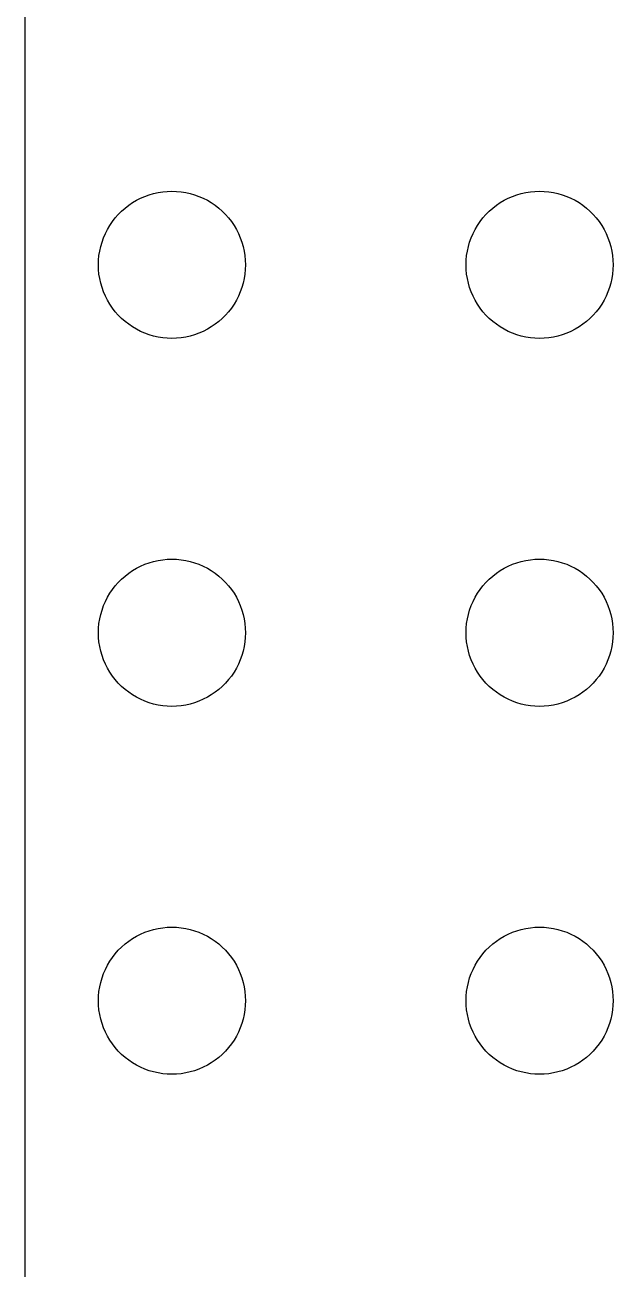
# Model space of a CAD drawing. Header units: metres. Extents: x -111 to 111, y -111 to 111.
# Drawn here: x -111 to -87, y -55.9 to -5.2 of the extents above; entities that cross this region are included whole.
import ezdxf

# ---------------------------------------------------------------- set-up
doc = ezdxf.new("R2010")
doc.units = ezdxf.units.M

msp = doc.modelspace()

# ---------------------------------------------------------------- linework, layer by layer
for p, q in [((-111, 106), (-111, -106)), ((-106.104, -12.2107), (-105.927, -12.1468)), ((-105.927, -12.1468), (-105.746, -12.0942)), ((-105.746, -12.0942), (-105.562, -12.0531)), ((-105.562, -12.0531), (-105.376, -12.0237)), ((-105.376, -12.0237), (-105.188, -12.0059)), ((-105.188, -12.0059), (-105, -12)), ((-105, -12), (-104.812, -12.0059)), ((-104.812, -12.0059), (-104.624, -12.0237)), ((-104.624, -12.0237), (-104.438, -12.0531)), ((-104.438, -12.0531), (-104.254, -12.0942)), ((-104.254, -12.0942), (-104.073, -12.1468)), ((-104.073, -12.1468), (-103.896, -12.2107)), ((-91.1044, -12.2107), (-90.927, -12.1468)), ((-90.927, -12.1468), (-90.7461, -12.0942)), ((-90.7461, -12.0942), (-90.5621, -12.0531)), ((-90.5621, -12.0531), (-90.376, -12.0237)), ((-90.376, -12.0237), (-90.1884, -12.0059)), ((-90.1884, -12.0059), (-90, -12)), ((-90, -12), (-89.8116, -12.0059)), ((-89.8116, -12.0059), (-89.624, -12.0237)), ((-89.624, -12.0237), (-89.4379, -12.0531)), ((-89.4379, -12.0531), (-89.2539, -12.0942)), ((-89.2539, -12.0942), (-89.073, -12.1468)), ((-89.073, -12.1468), (-88.8956, -12.2107)), ((-106.912, -12.6884), (-106.763, -12.5729)), ((-106.763, -12.5729), (-106.607, -12.467)), ((-106.607, -12.467), (-106.445, -12.3711)), ((-106.445, -12.3711), (-106.277, -12.2855)), ((-106.277, -12.2855), (-106.104, -12.2107)), ((-103.896, -12.2107), (-103.723, -12.2855)), ((-103.723, -12.2855), (-103.555, -12.3711)), ((-103.555, -12.3711), (-103.393, -12.467)), ((-103.393, -12.467), (-103.237, -12.5729)), ((-103.237, -12.5729), (-103.088, -12.6884)), ((-91.9123, -12.6884), (-91.7634, -12.5729)), ((-91.7634, -12.5729), (-91.6075, -12.467)), ((-91.6075, -12.467), (-91.4453, -12.3711)), ((-91.4453, -12.3711), (-91.2773, -12.2855)), ((-91.2773, -12.2855), (-91.1044, -12.2107)), ((-88.8956, -12.2107), (-88.7227, -12.2855)), ((-88.7227, -12.2855), (-88.5547, -12.3711)), ((-88.5547, -12.3711), (-88.3925, -12.467)), ((-88.3925, -12.467), (-88.2366, -12.5729)), ((-88.2366, -12.5729), (-88.0877, -12.6884)), ((-107.427, -13.2366), (-107.312, -13.0877)), ((-107.312, -13.0877), (-107.187, -12.9464)), ((-107.187, -12.9464), (-107.054, -12.8131)), ((-107.054, -12.8131), (-106.912, -12.6884)), ((-103.088, -12.6884), (-102.946, -12.8131)), ((-102.946, -12.8131), (-102.813, -12.9464)), ((-102.813, -12.9464), (-102.688, -13.0877)), ((-102.688, -13.0877), (-102.573, -13.2366)), ((-92.427, -13.2366), (-92.3115, -13.0877)), ((-92.3115, -13.0877), (-92.1869, -12.9464)), ((-92.1869, -12.9464), (-92.0536, -12.8131)), ((-92.0536, -12.8131), (-91.9123, -12.6884)), ((-88.0877, -12.6884), (-87.9464, -12.8131)), ((-87.9464, -12.8131), (-87.8131, -12.9464)), ((-87.8131, -12.9464), (-87.6885, -13.0877)), ((-87.6885, -13.0877), (-87.573, -13.2366)), ((-107.714, -13.7227), (-107.629, -13.5547)), ((-107.629, -13.5547), (-107.533, -13.3925)), ((-107.533, -13.3925), (-107.427, -13.2366)), ((-102.573, -13.2366), (-102.467, -13.3925)), ((-102.467, -13.3925), (-102.371, -13.5547)), ((-102.371, -13.5547), (-102.286, -13.7227)), ((-92.7145, -13.7227), (-92.6289, -13.5547)), ((-92.6289, -13.5547), (-92.533, -13.3925)), ((-92.533, -13.3925), (-92.427, -13.2366)), ((-87.573, -13.2366), (-87.467, -13.3925)), ((-87.467, -13.3925), (-87.3711, -13.5547)), ((-87.3711, -13.5547), (-87.2855, -13.7227)), ((-107.906, -14.2539), (-107.853, -14.0729)), ((-107.853, -14.0729), (-107.789, -13.8956)), ((-107.789, -13.8956), (-107.714, -13.7227)), ((-102.286, -13.7227), (-102.211, -13.8956)), ((-102.211, -13.8956), (-102.147, -14.0729)), ((-102.147, -14.0729), (-102.094, -14.2539)), ((-92.9057, -14.2539), (-92.8532, -14.0729)), ((-92.8532, -14.0729), (-92.7893, -13.8956)), ((-92.7893, -13.8956), (-92.7145, -13.7227)), ((-87.2855, -13.7227), (-87.2107, -13.8956)), ((-87.2107, -13.8956), (-87.1468, -14.0729)), ((-87.1468, -14.0729), (-87.0943, -14.2539)), ((-107.994, -14.8116), (-107.976, -14.624)), ((-107.976, -14.624), (-107.947, -14.4379)), ((-107.947, -14.4379), (-107.906, -14.2539)), ((-102.094, -14.2539), (-102.053, -14.4379)), ((-102.053, -14.4379), (-102.024, -14.624)), ((-102.024, -14.624), (-102.006, -14.8116)), ((-92.9941, -14.8116), (-92.9763, -14.624)), ((-92.9763, -14.624), (-92.9469, -14.4379)), ((-92.9469, -14.4379), (-92.9057, -14.2539)), ((-87.0943, -14.2539), (-87.0531, -14.4379)), ((-87.0531, -14.4379), (-87.0237, -14.624)), ((-87.0237, -14.624), (-87.0059, -14.8116)), ((-108, -15), (-107.994, -14.8116)), ((-107.994, -15.1884), (-108, -15)), ((-107.976, -15.376), (-107.994, -15.1884)), ((-102.006, -15.1884), (-102.024, -15.376)), ((-102.006, -14.8116), (-102, -15)), ((-102, -15), (-102.006, -15.1884)), ((-93, -15), (-92.9941, -14.8116)), ((-92.9941, -15.1884), (-93, -15)), ((-92.9763, -15.376), (-92.9941, -15.1884)), ((-87.0059, -15.1884), (-87.0237, -15.376)), ((-87.0059, -14.8116), (-87, -15)), ((-87, -15), (-87.0059, -15.1884)), ((-107.947, -15.5621), (-107.976, -15.376)), ((-107.906, -15.7461), (-107.947, -15.5621)), ((-102.053, -15.5621), (-102.094, -15.7461)), ((-102.024, -15.376), (-102.053, -15.5621)), ((-92.9469, -15.5621), (-92.9763, -15.376)), ((-92.9057, -15.7461), (-92.9469, -15.5621)), ((-87.0531, -15.5621), (-87.0943, -15.7461)), ((-87.0237, -15.376), (-87.0531, -15.5621)), ((-107.853, -15.927), (-107.906, -15.7461)), ((-107.789, -16.1044), (-107.853, -15.927)), ((-107.714, -16.2773), (-107.789, -16.1044)), ((-102.211, -16.1044), (-102.286, -16.2773)), ((-102.147, -15.927), (-102.211, -16.1044)), ((-102.094, -15.7461), (-102.147, -15.927)), ((-92.8532, -15.927), (-92.9057, -15.7461)), ((-92.7893, -16.1044), (-92.8532, -15.927)), ((-92.7145, -16.2773), (-92.7893, -16.1044)), ((-87.2107, -16.1044), (-87.2855, -16.2773)), ((-87.1468, -15.927), (-87.2107, -16.1044)), ((-87.0943, -15.7461), (-87.1468, -15.927)), ((-107.629, -16.4453), (-107.714, -16.2773)), ((-107.533, -16.6075), (-107.629, -16.4453)), ((-107.427, -16.7634), (-107.533, -16.6075)), ((-102.467, -16.6075), (-102.573, -16.7634)), ((-102.371, -16.4453), (-102.467, -16.6075)), ((-102.286, -16.2773), (-102.371, -16.4453)), ((-92.6289, -16.4453), (-92.7145, -16.2773)), ((-92.533, -16.6075), (-92.6289, -16.4453)), ((-92.427, -16.7634), (-92.533, -16.6075)), ((-87.467, -16.6075), (-87.573, -16.7634)), ((-87.3711, -16.4453), (-87.467, -16.6075)), ((-87.2855, -16.2773), (-87.3711, -16.4453)), ((-107.312, -16.9123), (-107.427, -16.7634)), ((-107.187, -17.0536), (-107.312, -16.9123)), ((-107.054, -17.1869), (-107.187, -17.0536)), ((-106.912, -17.3115), (-107.054, -17.1869)), ((-102.946, -17.1869), (-103.088, -17.3115)), ((-102.813, -17.0536), (-102.946, -17.1869)), ((-102.688, -16.9123), (-102.813, -17.0536)), ((-102.573, -16.7634), (-102.688, -16.9123)), ((-92.3115, -16.9123), (-92.427, -16.7634)), ((-92.1869, -17.0536), (-92.3115, -16.9123)), ((-92.0536, -17.1869), (-92.1869, -17.0536)), ((-91.9123, -17.3115), (-92.0536, -17.1869)), ((-87.9464, -17.1869), (-88.0877, -17.3115)), ((-87.8131, -17.0536), (-87.9464, -17.1869)), ((-87.6885, -16.9123), (-87.8131, -17.0536)), ((-87.573, -16.7634), (-87.6885, -16.9123)), ((-106.763, -17.427), (-106.912, -17.3115)), ((-106.607, -17.533), (-106.763, -17.427)), ((-106.445, -17.6289), (-106.607, -17.533)), ((-106.277, -17.7145), (-106.445, -17.6289)), ((-106.104, -17.7893), (-106.277, -17.7145)), ((-103.723, -17.7145), (-103.896, -17.7893)), ((-103.555, -17.6289), (-103.723, -17.7145)), ((-103.393, -17.533), (-103.555, -17.6289)), ((-103.237, -17.427), (-103.393, -17.533)), ((-103.088, -17.3115), (-103.237, -17.427)), ((-91.7634, -17.427), (-91.9123, -17.3115)), ((-91.6075, -17.533), (-91.7634, -17.427)), ((-91.4453, -17.6289), (-91.6075, -17.533)), ((-91.2773, -17.7145), (-91.4453, -17.6289)), ((-91.1044, -17.7893), (-91.2773, -17.7145)), ((-88.7227, -17.7145), (-88.8956, -17.7893)), ((-88.5547, -17.6289), (-88.7227, -17.7145)), ((-88.3925, -17.533), (-88.5547, -17.6289)), ((-88.2366, -17.427), (-88.3925, -17.533)), ((-88.0877, -17.3115), (-88.2366, -17.427)), ((-105.927, -17.8532), (-106.104, -17.7893)), ((-105.746, -17.9057), (-105.927, -17.8532)), ((-105.562, -17.9469), (-105.746, -17.9057)), ((-105.376, -17.9763), (-105.562, -17.9469)), ((-105.188, -17.9941), (-105.376, -17.9763)), ((-105, -18), (-105.188, -17.9941)), ((-104.812, -17.9941), (-105, -18)), ((-104.624, -17.9763), (-104.812, -17.9941)), ((-104.438, -17.9469), (-104.624, -17.9763)), ((-104.254, -17.9057), (-104.438, -17.9469)), ((-104.073, -17.8532), (-104.254, -17.9057)), ((-103.896, -17.7893), (-104.073, -17.8532)), ((-90.927, -17.8532), (-91.1044, -17.7893)), ((-90.7461, -17.9057), (-90.927, -17.8532)), ((-90.5621, -17.9469), (-90.7461, -17.9057)), ((-90.376, -17.9763), (-90.5621, -17.9469)), ((-90.1884, -17.9941), (-90.376, -17.9763)), ((-90, -18), (-90.1884, -17.9941)), ((-89.8116, -17.9941), (-90, -18)), ((-89.624, -17.9763), (-89.8116, -17.9941)), ((-89.4379, -17.9469), (-89.624, -17.9763)), ((-89.2539, -17.9057), (-89.4379, -17.9469)), ((-89.073, -17.8532), (-89.2539, -17.9057)), ((-88.8956, -17.7893), (-89.073, -17.8532)), ((-106.607, -27.467), (-106.445, -27.3711)), ((-106.445, -27.3711), (-106.277, -27.2855)), ((-106.277, -27.2855), (-106.104, -27.2107)), ((-106.104, -27.2107), (-105.927, -27.1468)), ((-105.927, -27.1468), (-105.746, -27.0942)), ((-105.746, -27.0942), (-105.562, -27.0531)), ((-105.562, -27.0531), (-105.376, -27.0237)), ((-105.376, -27.0237), (-105.188, -27.0059)), ((-105.188, -27.0059), (-105, -27)), ((-105, -27), (-104.812, -27.0059)), ((-104.812, -27.0059), (-104.624, -27.0237)), ((-104.624, -27.0237), (-104.438, -27.0531)), ((-104.438, -27.0531), (-104.254, -27.0942)), ((-104.254, -27.0942), (-104.073, -27.1468)), ((-104.073, -27.1468), (-103.896, -27.2107)), ((-103.896, -27.2107), (-103.723, -27.2855)), ((-103.723, -27.2855), (-103.555, -27.3711)), ((-103.555, -27.3711), (-103.393, -27.467)), ((-91.6075, -27.467), (-91.4453, -27.3711)), ((-91.4453, -27.3711), (-91.2773, -27.2855)), ((-91.2773, -27.2855), (-91.1044, -27.2107)), ((-91.1044, -27.2107), (-90.927, -27.1468)), ((-90.927, -27.1468), (-90.7461, -27.0942)), ((-90.7461, -27.0942), (-90.5621, -27.0531)), ((-90.5621, -27.0531), (-90.376, -27.0237)), ((-90.376, -27.0237), (-90.1884, -27.0059)), ((-90.1884, -27.0059), (-90, -27)), ((-90, -27), (-89.8116, -27.0059)), ((-89.8116, -27.0059), (-89.624, -27.0237)), ((-89.624, -27.0237), (-89.4379, -27.0531)), ((-89.4379, -27.0531), (-89.2539, -27.0942)), ((-89.2539, -27.0942), (-89.073, -27.1468)), ((-89.073, -27.1468), (-88.8956, -27.2107)), ((-88.8956, -27.2107), (-88.7227, -27.2855)), ((-88.7227, -27.2855), (-88.5547, -27.3711)), ((-88.5547, -27.3711), (-88.3925, -27.467)), ((-107.187, -27.9464), (-107.054, -27.8131)), ((-107.054, -27.8131), (-106.912, -27.6884)), ((-106.912, -27.6884), (-106.763, -27.5729)), ((-106.763, -27.5729), (-106.607, -27.467)), ((-103.393, -27.467), (-103.237, -27.5729)), ((-103.237, -27.5729), (-103.088, -27.6884)), ((-103.088, -27.6884), (-102.946, -27.8131)), ((-102.946, -27.8131), (-102.813, -27.9464)), ((-92.1869, -27.9464), (-92.0536, -27.8131)), ((-92.0536, -27.8131), (-91.9123, -27.6884)), ((-91.9123, -27.6884), (-91.7634, -27.5729)), ((-91.7634, -27.5729), (-91.6075, -27.467)), ((-88.3925, -27.467), (-88.2366, -27.5729)), ((-88.2366, -27.5729), (-88.0877, -27.6884)), ((-88.0877, -27.6884), (-87.9464, -27.8131)), ((-87.9464, -27.8131), (-87.8131, -27.9464)), ((-107.629, -28.5547), (-107.533, -28.3925)), ((-107.533, -28.3925), (-107.427, -28.2366)), ((-107.427, -28.2366), (-107.312, -28.0877)), ((-107.312, -28.0877), (-107.187, -27.9464)), ((-102.813, -27.9464), (-102.688, -28.0877)), ((-102.688, -28.0877), (-102.573, -28.2366)), ((-102.573, -28.2366), (-102.467, -28.3925)), ((-102.467, -28.3925), (-102.371, -28.5547)), ((-92.6289, -28.5547), (-92.533, -28.3925)), ((-92.533, -28.3925), (-92.427, -28.2366)), ((-92.427, -28.2366), (-92.3115, -28.0877)), ((-92.3115, -28.0877), (-92.1869, -27.9464)), ((-87.8131, -27.9464), (-87.6885, -28.0877)), ((-87.6885, -28.0877), (-87.573, -28.2366)), ((-87.573, -28.2366), (-87.467, -28.3925)), ((-87.467, -28.3925), (-87.3711, -28.5547)), ((-107.853, -29.0729), (-107.789, -28.8956)), ((-107.789, -28.8956), (-107.714, -28.7227)), ((-107.714, -28.7227), (-107.629, -28.5547)), ((-102.371, -28.5547), (-102.286, -28.7227)), ((-102.286, -28.7227), (-102.211, -28.8956)), ((-102.211, -28.8956), (-102.147, -29.0729)), ((-92.8532, -29.0729), (-92.7893, -28.8956)), ((-92.7893, -28.8956), (-92.7145, -28.7227)), ((-92.7145, -28.7227), (-92.6289, -28.5547)), ((-87.3711, -28.5547), (-87.2855, -28.7227)), ((-87.2855, -28.7227), (-87.2107, -28.8956)), ((-87.2107, -28.8956), (-87.1468, -29.0729)), ((-107.947, -29.4379), (-107.906, -29.2539)), ((-107.906, -29.2539), (-107.853, -29.0729)), ((-102.147, -29.0729), (-102.094, -29.2539)), ((-102.094, -29.2539), (-102.053, -29.4379)), ((-92.9469, -29.4379), (-92.9057, -29.2539)), ((-92.9057, -29.2539), (-92.8532, -29.0729)), ((-87.1468, -29.0729), (-87.0943, -29.2539)), ((-87.0943, -29.2539), (-87.0531, -29.4379)), ((-108, -30), (-107.994, -29.8116)), ((-107.994, -29.8116), (-107.976, -29.624)), ((-107.976, -29.624), (-107.947, -29.4379)), ((-102.053, -29.4379), (-102.024, -29.624)), ((-102.024, -29.624), (-102.006, -29.8116)), ((-102.006, -29.8116), (-102, -30)), ((-93, -30), (-92.9941, -29.8116)), ((-92.9941, -29.8116), (-92.9763, -29.624)), ((-92.9763, -29.624), (-92.9469, -29.4379)), ((-87.0531, -29.4379), (-87.0237, -29.624)), ((-87.0237, -29.624), (-87.0059, -29.8116)), ((-87.0059, -29.8116), (-87, -30)), ((-107.994, -30.1884), (-108, -30)), ((-107.976, -30.376), (-107.994, -30.1884)), ((-107.947, -30.5621), (-107.976, -30.376)), ((-102.024, -30.376), (-102.053, -30.5621)), ((-102.006, -30.1884), (-102.024, -30.376)), ((-102, -30), (-102.006, -30.1884)), ((-92.9941, -30.1884), (-93, -30)), ((-92.9763, -30.376), (-92.9941, -30.1884)), ((-92.9469, -30.5621), (-92.9763, -30.376)), ((-87.0237, -30.376), (-87.0531, -30.5621)), ((-87.0059, -30.1884), (-87.0237, -30.376)), ((-87, -30), (-87.0059, -30.1884)), ((-107.906, -30.7461), (-107.947, -30.5621)), ((-107.853, -30.927), (-107.906, -30.7461)), ((-107.789, -31.1044), (-107.853, -30.927)), ((-102.147, -30.927), (-102.211, -31.1044)), ((-102.094, -30.7461), (-102.147, -30.927)), ((-102.053, -30.5621), (-102.094, -30.7461)), ((-92.9057, -30.7461), (-92.9469, -30.5621)), ((-92.8532, -30.927), (-92.9057, -30.7461)), ((-92.7893, -31.1044), (-92.8532, -30.927)), ((-87.1468, -30.927), (-87.2107, -31.1044)), ((-87.0943, -30.7461), (-87.1468, -30.927)), ((-87.0531, -30.5621), (-87.0943, -30.7461)), ((-107.714, -31.2773), (-107.789, -31.1044)), ((-107.629, -31.4453), (-107.714, -31.2773)), ((-107.533, -31.6075), (-107.629, -31.4453)), ((-102.371, -31.4453), (-102.467, -31.6075)), ((-102.286, -31.2773), (-102.371, -31.4453)), ((-102.211, -31.1044), (-102.286, -31.2773)), ((-92.7145, -31.2773), (-92.7893, -31.1044)), ((-92.6289, -31.4453), (-92.7145, -31.2773)), ((-92.533, -31.6075), (-92.6289, -31.4453)), ((-87.3711, -31.4453), (-87.467, -31.6075)), ((-87.2855, -31.2773), (-87.3711, -31.4453)), ((-87.2107, -31.1044), (-87.2855, -31.2773)), ((-107.427, -31.7634), (-107.533, -31.6075)), ((-107.312, -31.9123), (-107.427, -31.7634)), ((-107.187, -32.0536), (-107.312, -31.9123)), ((-102.688, -31.9123), (-102.813, -32.0536)), ((-102.573, -31.7634), (-102.688, -31.9123)), ((-102.467, -31.6075), (-102.573, -31.7634)), ((-92.427, -31.7634), (-92.533, -31.6075)), ((-92.3115, -31.9123), (-92.427, -31.7634)), ((-92.1869, -32.0536), (-92.3115, -31.9123)), ((-87.6885, -31.9123), (-87.8131, -32.0536)), ((-87.573, -31.7634), (-87.6885, -31.9123)), ((-87.467, -31.6075), (-87.573, -31.7634)), ((-107.054, -32.1869), (-107.187, -32.0536)), ((-106.912, -32.3115), (-107.054, -32.1869)), ((-106.763, -32.427), (-106.912, -32.3115)), ((-106.607, -32.533), (-106.763, -32.427)), ((-103.237, -32.427), (-103.393, -32.533)), ((-103.088, -32.3115), (-103.237, -32.427)), ((-102.946, -32.1869), (-103.088, -32.3115)), ((-102.813, -32.0536), (-102.946, -32.1869)), ((-92.0536, -32.1869), (-92.1869, -32.0536)), ((-91.9123, -32.3115), (-92.0536, -32.1869)), ((-91.7634, -32.427), (-91.9123, -32.3115)), ((-91.6075, -32.533), (-91.7634, -32.427)), ((-88.2366, -32.427), (-88.3925, -32.533)), ((-88.0877, -32.3115), (-88.2366, -32.427)), ((-87.9464, -32.1869), (-88.0877, -32.3115)), ((-87.8131, -32.0536), (-87.9464, -32.1869)), ((-106.445, -32.6289), (-106.607, -32.533)), ((-106.277, -32.7145), (-106.445, -32.6289)), ((-106.104, -32.7893), (-106.277, -32.7145)), ((-105.927, -32.8532), (-106.104, -32.7893)), ((-105.746, -32.9057), (-105.927, -32.8532)), ((-105.562, -32.9469), (-105.746, -32.9057)), ((-105.376, -32.9763), (-105.562, -32.9469)), ((-104.438, -32.9469), (-104.624, -32.9763)), ((-104.254, -32.9057), (-104.438, -32.9469)), ((-104.073, -32.8532), (-104.254, -32.9057)), ((-103.896, -32.7893), (-104.073, -32.8532)), ((-103.723, -32.7145), (-103.896, -32.7893)), ((-103.555, -32.6289), (-103.723, -32.7145)), ((-103.393, -32.533), (-103.555, -32.6289)), ((-91.4453, -32.6289), (-91.6075, -32.533)), ((-91.2773, -32.7145), (-91.4453, -32.6289)), ((-91.1044, -32.7893), (-91.2773, -32.7145)), ((-90.927, -32.8532), (-91.1044, -32.7893)), ((-90.7461, -32.9057), (-90.927, -32.8532)), ((-90.5621, -32.9469), (-90.7461, -32.9057)), ((-90.376, -32.9763), (-90.5621, -32.9469)), ((-89.4379, -32.9469), (-89.624, -32.9763)), ((-89.2539, -32.9057), (-89.4379, -32.9469)), ((-89.073, -32.8532), (-89.2539, -32.9057)), ((-88.8956, -32.7893), (-89.073, -32.8532)), ((-88.7227, -32.7145), (-88.8956, -32.7893)), ((-88.5547, -32.6289), (-88.7227, -32.7145)), ((-88.3925, -32.533), (-88.5547, -32.6289)), ((-105.188, -32.9941), (-105.376, -32.9763)), ((-105, -33), (-105.188, -32.9941)), ((-104.812, -32.9941), (-105, -33)), ((-104.624, -32.9763), (-104.812, -32.9941)), ((-90.1884, -32.9941), (-90.376, -32.9763)), ((-90, -33), (-90.1884, -32.9941)), ((-89.8116, -32.9941), (-90, -33)), ((-89.624, -32.9763), (-89.8116, -32.9941)), ((-105.927, -42.1468), (-105.746, -42.0942)), ((-105.746, -42.0942), (-105.562, -42.0531)), ((-105.562, -42.0531), (-105.376, -42.0237)), ((-105.376, -42.0237), (-105.188, -42.0059)), ((-105.188, -42.0059), (-105, -42)), ((-105, -42), (-104.812, -42.0059)), ((-104.812, -42.0059), (-104.624, -42.0237)), ((-104.624, -42.0237), (-104.438, -42.0531)), ((-104.438, -42.0531), (-104.254, -42.0942)), ((-104.254, -42.0942), (-104.073, -42.1468)), ((-90.927, -42.1468), (-90.7461, -42.0942)), ((-90.7461, -42.0942), (-90.5621, -42.0531)), ((-90.5621, -42.0531), (-90.376, -42.0237)), ((-90.376, -42.0237), (-90.1884, -42.0059)), ((-90.1884, -42.0059), (-90, -42)), ((-90, -42), (-89.8116, -42.0059)), ((-89.8116, -42.0059), (-89.624, -42.0237)), ((-89.624, -42.0237), (-89.4379, -42.0531)), ((-89.4379, -42.0531), (-89.2539, -42.0942)), ((-89.2539, -42.0942), (-89.073, -42.1468)), ((-106.912, -42.6885), (-106.763, -42.5729)), ((-106.763, -42.5729), (-106.607, -42.467)), ((-106.607, -42.467), (-106.445, -42.3711)), ((-106.445, -42.3711), (-106.277, -42.2855)), ((-106.277, -42.2855), (-106.104, -42.2107)), ((-106.104, -42.2107), (-105.927, -42.1468)), ((-104.073, -42.1468), (-103.896, -42.2107)), ((-103.896, -42.2107), (-103.723, -42.2855)), ((-103.723, -42.2855), (-103.555, -42.3711)), ((-103.555, -42.3711), (-103.393, -42.467)), ((-103.393, -42.467), (-103.237, -42.5729)), ((-103.237, -42.5729), (-103.088, -42.6885)), ((-91.9123, -42.6885), (-91.7634, -42.5729)), ((-91.7634, -42.5729), (-91.6075, -42.467)), ((-91.6075, -42.467), (-91.4453, -42.3711)), ((-91.4453, -42.3711), (-91.2773, -42.2855)), ((-91.2773, -42.2855), (-91.1044, -42.2107)), ((-91.1044, -42.2107), (-90.927, -42.1468)), ((-89.073, -42.1468), (-88.8956, -42.2107)), ((-88.8956, -42.2107), (-88.7227, -42.2855)), ((-88.7227, -42.2855), (-88.5547, -42.3711)), ((-88.5547, -42.3711), (-88.3925, -42.467)), ((-88.3925, -42.467), (-88.2366, -42.5729)), ((-88.2366, -42.5729), (-88.0877, -42.6885)), ((-107.427, -43.2366), (-107.312, -43.0877)), ((-107.312, -43.0877), (-107.187, -42.9464)), ((-107.187, -42.9464), (-107.054, -42.8131)), ((-107.054, -42.8131), (-106.912, -42.6885)), ((-103.088, -42.6885), (-102.946, -42.8131)), ((-102.946, -42.8131), (-102.813, -42.9464)), ((-102.813, -42.9464), (-102.688, -43.0877)), ((-102.688, -43.0877), (-102.573, -43.2366)), ((-92.427, -43.2366), (-92.3115, -43.0877)), ((-92.3115, -43.0877), (-92.1869, -42.9464)), ((-92.1869, -42.9464), (-92.0536, -42.8131)), ((-92.0536, -42.8131), (-91.9123, -42.6885)), ((-88.0877, -42.6885), (-87.9464, -42.8131)), ((-87.9464, -42.8131), (-87.8131, -42.9464)), ((-87.8131, -42.9464), (-87.6885, -43.0877)), ((-87.6885, -43.0877), (-87.573, -43.2366)), ((-107.714, -43.7227), (-107.629, -43.5547)), ((-107.629, -43.5547), (-107.533, -43.3925)), ((-107.533, -43.3925), (-107.427, -43.2366)), ((-102.573, -43.2366), (-102.467, -43.3925)), ((-102.467, -43.3925), (-102.371, -43.5547)), ((-102.371, -43.5547), (-102.286, -43.7227)), ((-92.7145, -43.7227), (-92.6289, -43.5547)), ((-92.6289, -43.5547), (-92.533, -43.3925)), ((-92.533, -43.3925), (-92.427, -43.2366)), ((-87.573, -43.2366), (-87.467, -43.3925)), ((-87.467, -43.3925), (-87.3711, -43.5547)), ((-87.3711, -43.5547), (-87.2855, -43.7227)), ((-107.906, -44.2539), (-107.853, -44.0729)), ((-107.853, -44.0729), (-107.789, -43.8956)), ((-107.789, -43.8956), (-107.714, -43.7227)), ((-102.286, -43.7227), (-102.211, -43.8956)), ((-102.211, -43.8956), (-102.147, -44.0729)), ((-102.147, -44.0729), (-102.094, -44.2539)), ((-92.9057, -44.2539), (-92.8532, -44.0729)), ((-92.8532, -44.0729), (-92.7893, -43.8956)), ((-92.7893, -43.8956), (-92.7145, -43.7227)), ((-87.2855, -43.7227), (-87.2107, -43.8956)), ((-87.2107, -43.8956), (-87.1468, -44.0729)), ((-87.1468, -44.0729), (-87.0943, -44.2539)), ((-107.994, -44.8116), (-107.976, -44.624)), ((-107.976, -44.624), (-107.947, -44.4379)), ((-107.947, -44.4379), (-107.906, -44.2539)), ((-102.094, -44.2539), (-102.053, -44.4379)), ((-102.053, -44.4379), (-102.024, -44.624)), ((-102.024, -44.624), (-102.006, -44.8116)), ((-92.9941, -44.8116), (-92.9763, -44.624)), ((-92.9763, -44.624), (-92.9469, -44.4379)), ((-92.9469, -44.4379), (-92.9057, -44.2539)), ((-87.0943, -44.2539), (-87.0531, -44.4379)), ((-87.0531, -44.4379), (-87.0237, -44.624)), ((-87.0237, -44.624), (-87.0059, -44.8116)), ((-108, -45), (-107.994, -44.8116)), ((-107.994, -45.1884), (-108, -45)), ((-102.006, -44.8116), (-102, -45)), ((-102, -45), (-102.006, -45.1884)), ((-93, -45), (-92.9941, -44.8116)), ((-92.9941, -45.1884), (-93, -45)), ((-87.0059, -44.8116), (-87, -45)), ((-87, -45), (-87.0059, -45.1884)), ((-107.976, -45.376), (-107.994, -45.1884)), ((-107.947, -45.5621), (-107.976, -45.376)), ((-107.906, -45.7461), (-107.947, -45.5621)), ((-102.053, -45.5621), (-102.094, -45.7461)), ((-102.024, -45.376), (-102.053, -45.5621)), ((-102.006, -45.1884), (-102.024, -45.376)), ((-92.9763, -45.376), (-92.9941, -45.1884)), ((-92.9469, -45.5621), (-92.9763, -45.376)), ((-92.9057, -45.7461), (-92.9469, -45.5621)), ((-87.0531, -45.5621), (-87.0943, -45.7461)), ((-87.0237, -45.376), (-87.0531, -45.5621)), ((-87.0059, -45.1884), (-87.0237, -45.376)), ((-107.853, -45.927), (-107.906, -45.7461)), ((-107.789, -46.1044), (-107.853, -45.927)), ((-107.714, -46.2773), (-107.789, -46.1044)), ((-102.211, -46.1044), (-102.286, -46.2773)), ((-102.147, -45.927), (-102.211, -46.1044)), ((-102.094, -45.7461), (-102.147, -45.927)), ((-92.8532, -45.927), (-92.9057, -45.7461)), ((-92.7893, -46.1044), (-92.8532, -45.927)), ((-92.7145, -46.2773), (-92.7893, -46.1044)), ((-87.2107, -46.1044), (-87.2855, -46.2773)), ((-87.1468, -45.927), (-87.2107, -46.1044)), ((-87.0943, -45.7461), (-87.1468, -45.927)), ((-107.629, -46.4453), (-107.714, -46.2773)), ((-107.533, -46.6075), (-107.629, -46.4453)), ((-107.427, -46.7634), (-107.533, -46.6075)), ((-102.467, -46.6075), (-102.573, -46.7634)), ((-102.371, -46.4453), (-102.467, -46.6075)), ((-102.286, -46.2773), (-102.371, -46.4453)), ((-92.6289, -46.4453), (-92.7145, -46.2773)), ((-92.533, -46.6075), (-92.6289, -46.4453)), ((-92.427, -46.7634), (-92.533, -46.6075)), ((-87.467, -46.6075), (-87.573, -46.7634)), ((-87.3711, -46.4453), (-87.467, -46.6075)), ((-87.2855, -46.2773), (-87.3711, -46.4453)), ((-107.312, -46.9123), (-107.427, -46.7634)), ((-107.187, -47.0536), (-107.312, -46.9123)), ((-107.054, -47.1869), (-107.187, -47.0536)), ((-102.813, -47.0536), (-102.946, -47.1869)), ((-102.688, -46.9123), (-102.813, -47.0536)), ((-102.573, -46.7634), (-102.688, -46.9123)), ((-92.3115, -46.9123), (-92.427, -46.7634)), ((-92.1869, -47.0536), (-92.3115, -46.9123)), ((-92.0536, -47.1869), (-92.1869, -47.0536)), ((-87.8131, -47.0536), (-87.9464, -47.1869)), ((-87.6885, -46.9123), (-87.8131, -47.0536)), ((-87.573, -46.7634), (-87.6885, -46.9123)), ((-106.912, -47.3115), (-107.054, -47.1869)), ((-106.763, -47.427), (-106.912, -47.3115)), ((-106.607, -47.533), (-106.763, -47.427)), ((-106.445, -47.6289), (-106.607, -47.533)), ((-106.277, -47.7145), (-106.445, -47.6289)), ((-103.555, -47.6289), (-103.723, -47.7145)), ((-103.393, -47.533), (-103.555, -47.6289)), ((-103.237, -47.427), (-103.393, -47.533)), ((-103.088, -47.3115), (-103.237, -47.427)), ((-102.946, -47.1869), (-103.088, -47.3115)), ((-91.9123, -47.3115), (-92.0536, -47.1869)), ((-91.7634, -47.427), (-91.9123, -47.3115)), ((-91.6075, -47.533), (-91.7634, -47.427)), ((-91.4453, -47.6289), (-91.6075, -47.533)), ((-91.2773, -47.7145), (-91.4453, -47.6289)), ((-88.5547, -47.6289), (-88.7227, -47.7145)), ((-88.3925, -47.533), (-88.5547, -47.6289)), ((-88.2366, -47.427), (-88.3925, -47.533)), ((-88.0877, -47.3115), (-88.2366, -47.427)), ((-87.9464, -47.1869), (-88.0877, -47.3115)), ((-106.104, -47.7893), (-106.277, -47.7145)), ((-105.927, -47.8532), (-106.104, -47.7893)), ((-105.746, -47.9057), (-105.927, -47.8532)), ((-105.562, -47.9469), (-105.746, -47.9057)), ((-105.376, -47.9763), (-105.562, -47.9469)), ((-105.188, -47.9941), (-105.376, -47.9763)), ((-105, -48), (-105.188, -47.9941)), ((-104.812, -47.9941), (-105, -48)), ((-104.624, -47.9763), (-104.812, -47.9941)), ((-104.438, -47.9469), (-104.624, -47.9763)), ((-104.254, -47.9057), (-104.438, -47.9469)), ((-104.073, -47.8532), (-104.254, -47.9057)), ((-103.896, -47.7893), (-104.073, -47.8532)), ((-103.723, -47.7145), (-103.896, -47.7893)), ((-91.1044, -47.7893), (-91.2773, -47.7145)), ((-90.927, -47.8532), (-91.1044, -47.7893)), ((-90.7461, -47.9057), (-90.927, -47.8532)), ((-90.5621, -47.9469), (-90.7461, -47.9057)), ((-90.376, -47.9763), (-90.5621, -47.9469)), ((-90.1884, -47.9941), (-90.376, -47.9763)), ((-90, -48), (-90.1884, -47.9941)), ((-89.8116, -47.9941), (-90, -48)), ((-89.624, -47.9763), (-89.8116, -47.9941)), ((-89.4379, -47.9469), (-89.624, -47.9763)), ((-89.2539, -47.9057), (-89.4379, -47.9469)), ((-89.073, -47.8532), (-89.2539, -47.9057)), ((-88.8956, -47.7893), (-89.073, -47.8532)), ((-88.7227, -47.7145), (-88.8956, -47.7893))]:
    msp.add_line(p, q)

doc.saveas('drawing.dxf')
